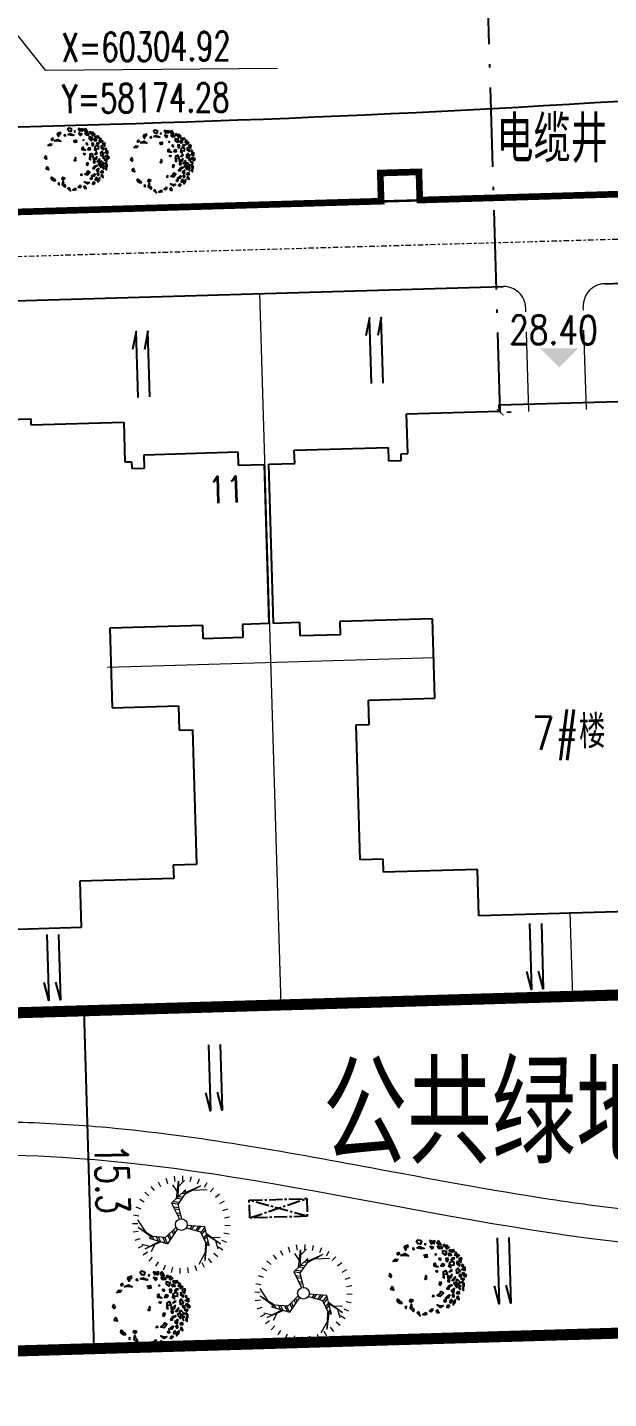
# Model space of a CAD drawing. Header units: inches. Extents: x 393 to 1582, y 246 to 1188.
# Drawn here: x 1139.4 to 1165.7, y 451.6 to 513.6 of the extents above; entities that cross this region are included whole.
import ezdxf

# ---------------------------------------------------------------- set-up
doc = ezdxf.new("R2010")
doc.units = ezdxf.units.IN
doc.header["$MEASUREMENT"] = 0
for name, pattern in [('ACAD_ISO10W100', [18.5, 12, -3, 0.5, -3]), ('CENTERX2', [4, 2.5, -0.5, 0.5, -0.5]), ('DASH', [0.35, 0.25, -0.1]), ('DASHED2', [0.375, 0.25, -0.125]), ('DOTE', [2.42, 2, -0.2, 0.02, -0.2])]:
    doc.linetypes.add(name, pattern=pattern)
for name, color, linetype in [('DIM', 4, 'Continuous'), ('drain', 4, 'Continuous'), ('ELEV', 1, 'Continuous'), ('FRAME', 7, 'Continuous'), ('GREEN', 64, 'Continuous'), ('parka', 30, 'DASH'), ('roaddim', 2, 'Continuous'), ('roadradiu', 3, 'Continuous'), ('公共绿地', 3, 'Continuous'), ('外墙', 42, 'Continuous'), ('建筑层数', 7, 'Continuous'), ('车库边线', 4, 'DOTE')]:
    doc.layers.add(name, color=color, linetype=linetype)
for name, color, linetype, lineweight in [('FENCE', 100, 'Continuous', 18), ('ROAD', 1, 'Continuous', 25), ('ROAD-CENTER', 7, 'CENTERX2', 18), ('ROAD-ZB', 4, 'Continuous', 15), ('walk', 2, 'Continuous', 18), ('围墙', 75, 'FENCELINE1', 15), ('建筑型号', 2, 'Continuous', 18), ('树', 84, 'Continuous', 15)]:
    doc.layers.add(name, color=color, linetype=linetype, lineweight=lineweight)
doc.styles.add('_HZTXT', font='txt.shx', dxfattribs={"width": 0.8, "bigfont": 'hztxt.shx'})
doc.styles.add('DIM_FONT', font='SIMPLEX.shx', dxfattribs={"width": 0.8})
doc.styles.add('HZ', font='simplex.shx', dxfattribs={"width": 0.7, "bigfont": 'hztxt.shx'})
doc.styles.add('宋体', font='', dxfattribs={"width": 0.7, "height": 1000})
doc.styles.get('宋体').set_extended_font_data('SimSun')
doc.linetypes.add('FENCELINE1', pattern='A,0.25,-0.1,[133,ltypeshp.shx,S=0.1,R=0,X=-0.1,Y=0],-0.1,1', length=1.45)
doc.dimstyles.new('NORMAL', dxfattribs={"dimtxt": 1.5, "dimasz": 0.3, "dimexe": 0.5, "dimexo": 0.3, "dimgap": 0.3, "dimtad": 1, "dimdec": 1, "dimzin": 1, "dimdsep": 46, "dimtxsty": 'HZ', "dimblk": 'ARCHTICK', "dimcen": 0, "dimclrt": 256, "dimadec": 0, "dimazin": 0, "dimtfac": 1, "dimtdec": 1, "dimtofl": 0, "dimtmove": 0, "dimatfit": 3, "dimldrblk": 'ARCHTICK', "dimfxl": 1, "dimtolj": 2, "dimtzin": 0, "dimarcsym": 0})

# ---------------------------------------------------------------- blocks, each defined once
blk = doc.blocks.new('psss')
at = {"layer": 'drain', "ltscale": 3}
for points in [[(-2.979, 0.527), (0.007, 0.531), (-0.808, 0.714)], [(-2.967, -0.004), (0, 0), (-0.815, 0.183)]]:
    blk.add_lwpolyline(points, dxfattribs=at)
blk = doc.blocks.new('_ARCHTICK')
at = {"color": 0, "linetype": 'ByBlock', "const_width": 0.15}
blk.add_lwpolyline([(-0.5, -0.5), (0.5, 0.5)], dxfattribs=at)
blk = doc.blocks.new('*D201')
at = {"layer": 'DEFPOINTS', "color": 0, "ltscale": 0.3, "transparency": 16777216}
for p in [(1141.997, 469.145), (1142.449, 453.862), (1142.449, 453.862)]:
    blk.add_point(p, dxfattribs=at)
at = {"layer": 'roaddim', "color": 0, "lineweight": -2, "ltscale": 0.3, "transparency": 16777216}
for p, q in [((1141.697, 469.136), (1141.497, 469.13)), ((1141.997, 469.145), (1142.449, 453.862)), ((1142.149, 453.853), (1141.95, 453.847))]:
    blk.add_line(p, q, dxfattribs=at)
at = {"layer": 'roaddim', "color": 0, "lineweight": -2, "ltscale": 0.3, "transparency": 16777216, "xscale": 0.3, "yscale": 0.3, "zscale": 0.3}
for p, rotation in [((1141.997, 469.145), 91.69492164964467), ((1142.449, 453.862), 271.6949216496446)]:
    blk.add_blockref('_ARCHTICK', p, dxfattribs=dict(at, rotation=rotation))
at = {"layer": 'roaddim', "ltscale": 0.3, "transparency": 16777216, "insert": (1143.273, 461.535), "char_height": 1.5, "attachment_point": 5, "rotation": 271.69492, "style": 'HZ'}
blk.add_mtext('\\A2;15.3', dxfattribs=at)
blk = doc.blocks.new('t2')
for p, q in [((-1.778, 2.79), (-1.586, 2.486)), ((-1.436, 2.005), (-0.893, 2.819)), ((-1.267, 3.056), (-1.13, 2.723)), ((-0.717, 3.229), (-0.64, 2.878)), ((-0.145, 3.305), (-0.13, 2.946)), ((0.431, 3.28), (0.383, 2.924)), ((0.994, 3.155), (0.885, 2.813)), ((1.527, 2.935), (1.36, 2.616)), ((-2.625, 2.013), (-2.34, 1.793)), ((-2.297, 1.922), (-2.202, 1.35)), ((-2.235, 2.438), (-1.993, 2.173)), ((-1.341, 2.608), (-1.585, 1.519)), ((-1.341, 2.608), (-1.511, 1.474)), ((2.013, 2.625), (1.793, 2.34)), ((2.438, 2.235), (2.173, 1.993)), ((-3.155, 0.994), (-2.813, 0.885)), ((-2.935, 1.527), (-2.616, 1.36)), ((-1.951, 1.096), (-2.528, 1.121)), ((-1.626, 0.774), (-2.499, 1.578)), ((-2.499, 1.578), (-1.631, 0.893)), ((-1.732, 1.609), (-1.56, 0.321)), ((-1.535, 1.473), (-1.732, 1.609)), ((-1.236, 0.622), (-1.535, 1.473)), ((1.058, 1.19), (0.278, 0.272)), ((2.259, 0.696), (1.058, 1.19)), ((1.483, 1.021), (2.616, 1.375)), ((2.616, 1.375), (1.589, 0.966)), ((1.925, 1.142), (2.235, 1.629)), ((2.813, 1.028), (2.27, 1.232)), ((2.79, 1.778), (2.486, 1.586)), ((3.056, 1.267), (2.723, 1.13)), ((-3.28, 0.431), (-2.924, 0.383)), ((-1.56, 0.321), (-0.375, 0.105)), ((-0.309, 0.252), (-1.236, 0.622)), ((0.372, 0.141), (1.156, 0.759)), ((1.156, 0.759), (2.043, 0.592)), ((2.929, -0.143), (2.032, 0.571)), ((2.043, 0.592), (2.259, 0.696)), ((2.929, -0.143), (2.108, 0.613)), ((2.454, 0.241), (2.888, -0.636)), ((3.229, 0.717), (2.878, 0.64)), ((3.305, 0.145), (2.946, 0.13)), ((-3.305, -0.145), (-2.946, -0.13)), ((-3.229, -0.717), (-2.878, -0.64)), ((-0.064, -0.393), (0.08, -1.381)), ((0.502, -1.511), (0.096, -0.377)), ((3.155, -0.994), (2.813, -0.885)), ((3.28, -0.431), (2.924, -0.383)), ((-3.056, -1.267), (-2.723, -1.13)), ((-2.79, -1.778), (-2.486, -1.586)), ((-0.527, -2.305), (0.502, -1.511)), ((0.08, -1.381), (-0.508, -2.066)), ((0.143, -1.795), (-0.117, -2.953)), ((-0.117, -2.953), (0.042, -1.859)), ((2.625, -2.013), (2.34, -1.793)), ((2.935, -1.527), (2.616, -1.36)), ((-2.438, -2.235), (-2.173, -1.993)), ((-2.013, -2.625), (-1.793, -2.34)), ((-1.018, -2.246), (-1.994, -2.183)), ((-1.588, -2.465), (-0.521, -2.045)), ((-1.588, -2.465), (-0.523, -2.132)), ((-1.527, -2.935), (-1.36, -2.616)), ((-0.508, -2.066), (-0.527, -2.305)), ((-0.516, -2.95), (-0.068, -2.582)), ((0.026, -2.238), (0.294, -2.75)), ((1.267, -3.056), (1.13, -2.723)), ((1.778, -2.79), (1.586, -2.486)), ((2.235, -2.438), (1.993, -2.173)), ((-0.994, -3.155), (-0.885, -2.813)), ((-0.431, -3.28), (-0.383, -2.924)), ((0.145, -3.305), (0.13, -2.946)), ((0.717, -3.229), (0.64, -2.878))]:
    blk.add_line(p, q)
at = {"color": 0}
for p, q in [((-1.712, 1.459), (-1.635, 1.542)), ((-1.691, 1.298), (-1.533, 1.469)), ((-1.648, 0.977), (-1.44, 1.203)), ((-1.626, 0.817), (-1.393, 1.07)), ((0.875, 0.976), (0.985, 0.624)), ((1.071, 1.185), (1.207, 0.75)), ((1.221, 1.123), (1.346, 0.724)), ((1.52, 1), (1.623, 0.672)), ((1.67, 0.938), (1.762, 0.645)), ((-1.583, 0.496), (-1.3, 0.803)), ((-1.562, 0.335), (-1.253, 0.67)), ((-1.283, 0.27), (-1.033, 0.541)), ((-1.138, 0.244), (-0.909, 0.491)), ((-0.847, 0.191), (-0.662, 0.393)), ((-0.702, 0.165), (-0.538, 0.343)), ((0.494, 0.526), (0.566, 0.294)), ((0.589, 0.638), (0.671, 0.377)), ((0.78, 0.863), (0.88, 0.542)), ((1.97, 0.815), (2.039, 0.593)), ((2.119, 0.753), (2.153, 0.645)), ((0.209, -0.691), (-0.028, -0.637)), ((0.258, -0.83), (-0.009, -0.769)), ((-0.023, -1.916), (-0.322, -1.848)), ((0.106, -1.817), (-0.23, -1.741)), ((0.362, -1.619), (-0.046, -1.527)), ((0.358, -1.107), (0.029, -1.033)), ((0.49, -1.52), (0.046, -1.42)), ((0.407, -1.246), (0.048, -1.165)), ((-0.407, -2.212), (-0.518, -2.187)), ((-0.279, -2.113), (-0.506, -2.062))]:
    blk.add_line(p, q, dxfattribs=at)
blk.add_circle((0, 0), 0.397)
at = {"style": 'DIM_FONT', "width": 0.8, "flags": 9}
for tag in ['XSIZE', 'YSIZE']:
    blk.add_attdef(tag, (0, 0), '', height=0.000997, rotation=122.33523, dxfattribs=at)
blk = doc.blocks.new('GPPMTR01')
at = {"color": 0, "linetype": 'ByBlock'}
for points in [[(0.005, 0.559), (-0.005, 0.523), (0.016, 0.511), (0.051, 0.519)], [(-0.354, 0.404), (-0.335, 0.371), (-0.312, 0.378), (-0.293, 0.408)], [(-0.298, 0.355), (-0.259, 0.362), (-0.24, 0.402), (-0.263, 0.4), (-0.275, 0.378)], [(-0.263, 0.454), (-0.27, 0.431), (-0.248, 0.431), (-0.243, 0.447)], [(-0.215, 0.443), (-0.218, 0.456), (-0.242, 0.475), (-0.199, 0.486), (-0.199, 0.449)], [(-0.166, 0.433), (-0.207, 0.386), (-0.18, 0.371), (-0.137, 0.387), (-0.147, 0.409), (-0.165, 0.407)], [(-0.173, 0.469), (-0.151, 0.518), (-0.12, 0.516), (-0.128, 0.487), (-0.144, 0.498), (-0.151, 0.48), (-0.145, 0.47)], [(-0.127, 0.461), (-0.133, 0.429), (-0.111, 0.428), (-0.096, 0.459)], [(-0.106, 0.53), (-0.073, 0.496), (-0.058, 0.515), (-0.035, 0.504), (-0.038, 0.545), (-0.064, 0.53)], [(-0.079, 0.401), (-0.097, 0.371), (-0.064, 0.359), (-0.049, 0.371)], [(-0.038, 0.477), (-0.055, 0.454), (-0.043, 0.424), (-0.032, 0.439)], [(0.007, 0.443), (-0.026, 0.412), (-0.02, 0.382), (0.016, 0.352), (0.045, 0.367), (0.01, 0.386), (0.034, 0.42)], [(0.01, 0.485), (0.042, 0.462), (0.084, 0.477), (0.066, 0.492), (0.042, 0.485)], [(0.084, 0.371), (0.072, 0.344), (0.081, 0.321), (0.084, 0.344)], [(0.105, 0.53), (0.084, 0.519), (0.099, 0.504), (0.114, 0.511)], [(0.158, 0.447), (0.096, 0.443), (0.105, 0.412), (0.146, 0.393), (0.155, 0.416), (0.14, 0.428)], [(0.131, 0.488), (0.137, 0.5), (0.134, 0.53), (0.173, 0.507), (0.146, 0.481)], [(0.179, 0.477), (0.229, 0.496), (0.25, 0.473), (0.223, 0.458), (0.22, 0.477), (0.202, 0.469), (0.199, 0.458)], [(0.205, 0.439), (0.179, 0.42), (0.194, 0.405), (0.226, 0.416)], [(0.214, 0.359), (0.274, 0.374), (0.291, 0.409), (0.282, 0.336), (0.247, 0.333)], [(0.268, 0.45), (0.253, 0.435), (0.241, 0.409), (0.274, 0.428)], [(0.315, 0.416), (0.306, 0.401), (0.318, 0.39), (0.348, 0.393)], [(0.351, 0.382), (0.348, 0.371), (0.368, 0.355), (0.392, 0.359)], [(-0.482, 0.196), (-0.461, 0.207), (-0.432, 0.177), (-0.452, 0.154), (-0.494, 0.15), (-0.5, 0.177)], [(-0.417, 0.109), (-0.411, 0.15), (-0.357, 0.188), (-0.369, 0.162)], [(-0.412, 0.305), (-0.364, 0.304), (-0.367, 0.328), (-0.343, 0.337), (-0.374, 0.364), (-0.382, 0.335)], [(-0.393, 0.241), (-0.408, 0.23), (-0.396, 0.226)], [(-0.304, 0.31), (-0.343, 0.272), (-0.298, 0.279)], [(-0.215, 0.295), (-0.215, 0.276), (-0.206, 0.283)], [(-0.123, 0.314), (-0.144, 0.295), (-0.135, 0.287), (-0.115, 0.295)], [(-0.064, 0.207), (-0.085, 0.184), (-0.115, 0.203), (-0.115, 0.219), (-0.085, 0.207), (-0.052, 0.226)], [(-0.032, 0.317), (-0.058, 0.295), (-0.043, 0.264), (-0.023, 0.291)], [(-0.02, 0.188), (-0.008, 0.192), (0.001, 0.177), (-0.02, 0.169)], [(0.045, 0.295), (0.042, 0.249), (0.105, 0.211), (0.119, 0.219), (0.069, 0.245), (0.096, 0.283)], [(0.128, 0.336), (0.137, 0.287), (0.114, 0.272), (0.146, 0.26), (0.158, 0.302)], [(0.179, 0.272), (0.167, 0.245), (0.185, 0.238), (0.199, 0.253)], [(0.199, 0.291), (0.179, 0.352), (0.211, 0.31)], [(0.25, 0.325), (0.241, 0.298), (0.312, 0.302), (0.282, 0.329)], [(0.253, 0.268), (0.241, 0.226), (0.259, 0.177), (0.274, 0.203), (0.253, 0.219)], [(0.303, 0.268), (0.309, 0.219), (0.336, 0.215), (0.351, 0.234)], [(0.321, 0.363), (0.306, 0.34), (0.327, 0.325), (0.356, 0.325), (0.327, 0.336)], [(0.386, 0.257), (0.368, 0.272), (0.365, 0.287), (0.377, 0.298), (0.401, 0.283)], [(0.401, 0.207), (0.383, 0.219), (0.365, 0.211), (0.368, 0.196), (0.392, 0.192)], [(0.431, 0.26), (0.419, 0.245), (0.436, 0.23), (0.466, 0.249)], [(0.442, 0.203), (0.451, 0.169), (0.487, 0.139), (0.472, 0.181)], [(-0.482, 0.014), (-0.506, 0.025), (-0.514, -0.024), (-0.506, -0.036), (-0.464, -0.036), (-0.47, -0.024), (-0.494, -0.017)], [(-0.446, 0.071), (-0.432, 0.055), (-0.414, 0.067)], [(-0.283, 0.139), (-0.269, 0.181), (-0.239, 0.166), (-0.248, 0.139), (-0.263, 0.15)], [(-0.02, 0.033), (-0.035, 0.025), (-0.026, 0.017), (-0.014, 0.021)], [(0.152, 0.162), (0.137, 0.139), (0.158, 0.12), (0.176, 0.128), (0.161, 0.143)], [(0.25, 0.086), (0.271, 0.063), (0.274, 0.021), (0.303, 0.052), (0.285, 0.109)], [(0.348, 0.173), (0.377, 0.128), (0.356, 0.097), (0.354, 0.128)], [(0.401, 0.078), (0.398, 0.063), (0.374, 0.067), (0.377, 0.09)], [(0.428, 0.025), (0.431, -0.021), (0.377, -0.043), (0.41, -0.013)], [(0.422, 0.166), (0.419, 0.135), (0.439, 0.12), (0.451, 0.139)], [(0.451, 0.074), (0.469, 0.052), (0.484, 0.063), (0.472, 0.093)], [(-0.467, -0.131), (-0.464, -0.157), (-0.482, -0.154), (-0.485, -0.127)], [(-0.437, -0.131), (-0.429, -0.066), (-0.381, -0.04), (-0.408, -0.078)], [(0.256, -0.013), (0.241, -0.028), (0.253, -0.04)], [(0.407, -0.119), (0.389, -0.138), (0.398, -0.176), (0.419, -0.154)], [(0.436, -0.066), (0.442, -0.097), (0.466, -0.097), (0.481, -0.074), (0.46, -0.078)], [(-0.42, -0.26), (-0.432, -0.218), (-0.411, -0.188), (-0.402, -0.214), (-0.411, -0.229)], [(-0.266, -0.366), (-0.304, -0.374), (-0.283, -0.4), (-0.251, -0.393)], [(0.17, -0.286), (0.137, -0.317), (0.149, -0.336), (0.176, -0.321)], [(0.205, -0.332), (0.199, -0.343), (0.235, -0.378), (0.294, -0.359), (0.274, -0.34), (0.235, -0.351)], [(0.327, -0.305), (0.333, -0.328), (0.389, -0.313)], [(0.416, -0.218), (0.389, -0.233), (0.392, -0.271), (0.407, -0.248)], [(-0.115, -0.473), (-0.138, -0.438), (-0.106, -0.438), (-0.085, -0.446)], [(0.072, -0.48), (0.042, -0.461), (0.06, -0.45), (0.066, -0.454), (0.096, -0.454), (0.096, -0.438), (0.125, -0.442), (0.114, -0.461)], [(0.188, -0.431), (0.211, -0.423), (0.188, -0.408)]]:
    blk.add_lwpolyline(points, close=True, dxfattribs=at)
blk.add_circle((0, 0), 0.01, dxfattribs=at)
blk = doc.blocks.new('A$C4417064F')
at = {"layer": 'GREEN', "xscale": 4.647578996463836, "yscale": 4.647578996463836, "zscale": 4.647578996463836, "rotation": 300.5404110418328}
blk.add_blockref('GPPMTR01', (0.801, 3.068), dxfattribs=at)
blk = doc.blocks.new('*D225')
at = {"layer": 'DEFPOINTS', "color": 0, "linetype": 'ACAD_ISO10W100', "ltscale": 0.3, "transparency": 16777216}
for p in [(1159.649, 535.861), (1159.649, 535.861), (1160.822, 496.224)]:
    blk.add_point(p, dxfattribs=at)
at = {"layer": 'DIM', "color": 0, "linetype": 'ACAD_ISO10W100', "lineweight": -2, "ltscale": 0.3, "transparency": 16777216}
for p, q in [((1160.822, 496.224), (1159.649, 535.861)), ((1159.949, 535.87), (1160.149, 535.876)), ((1161.122, 496.233), (1161.322, 496.239))]:
    blk.add_line(p, q, dxfattribs=at)
at = {"layer": 'DIM', "color": 0, "linetype": 'ACAD_ISO10W100', "lineweight": -2, "ltscale": 0.3, "transparency": 16777216, "xscale": 0.3, "yscale": 0.3, "zscale": 0.3}
for p, rotation in [((1159.649, 535.861), 91.69491554769951), ((1160.822, 496.224), 271.6949155476995)]:
    blk.add_blockref('_ARCHTICK', p, dxfattribs=dict(at, rotation=rotation))
at = {"layer": 'DIM', "linetype": 'ACAD_ISO10W100', "ltscale": 0.3, "transparency": 16777216, "insert": (1161.247, 517.367), "char_height": 1.5, "attachment_point": 5, "rotation": 271.69492, "style": 'HZ'}
blk.add_mtext('\\A2;39.7', dxfattribs=at)
blk = doc.blocks.new('*D367')
at = {"layer": 'DEFPOINTS', "color": 0, "ltscale": 0.3, "transparency": 16777216}
for p in [(1102.7, 855.811), (1268.804, 491.93)]:
    blk.add_point(p, dxfattribs=at)
at = {"layer": 'roadradiu', "color": 0, "lineweight": -2, "ltscale": 0.3, "transparency": 16777216}
blk.add_line((1105.544, 849.58), (1102.7, 855.811), dxfattribs=at)
at = {"layer": 'roadradiu', "color": 0, "lineweight": -2, "ltscale": 0.3, "transparency": 16777216, "xscale": 0.5, "yscale": 0.5, "zscale": 0.5, "rotation": 114.5356906864757}
blk.add_blockref('_ARCHTICK', (1102.7, 855.811), dxfattribs=at)
at = {"layer": 'roadradiu', "ltscale": 0.3, "transparency": 16777216, "insert": (1105.285, 852.676), "char_height": 1.5, "attachment_point": 5, "rotation": 294.53569, "style": 'HZ'}
blk.add_mtext('\\A2;R400.0', dxfattribs=at)
blk = doc.blocks.new('*D368')
at = {"layer": 'DEFPOINTS', "color": 0, "ltscale": 0.3, "transparency": 16777216}
for p in [(1082.317, 845.798), (1268.804, 491.93)]:
    blk.add_point(p, dxfattribs=at)
at = {"layer": 'roadradiu', "color": 0, "lineweight": -2, "ltscale": 0.3, "transparency": 16777216}
blk.add_line((1085.511, 839.738), (1082.317, 845.798), dxfattribs=at)
at = {"layer": 'roadradiu', "color": 0, "lineweight": -2, "ltscale": 0.3, "transparency": 16777216, "xscale": 0.5, "yscale": 0.5, "zscale": 0.5, "rotation": 117.7890269071793}
blk.add_blockref('_ARCHTICK', (1082.317, 845.798), dxfattribs=at)
at = {"layer": 'roadradiu', "ltscale": 0.3, "transparency": 16777216, "insert": (1085.076, 842.815), "char_height": 1.5, "attachment_point": 5, "rotation": 297.78903, "style": 'HZ'}
blk.add_mtext('\\A2;R400.0', dxfattribs=at)

msp = doc.modelspace()

# ---------------------------------------------------------------- linework, layer by layer
at = {"layer": 'drain', "color": 0, "ltscale": 3}
for points in [[(1162.153, 473.097), (1162.241, 470.112), (1162.033, 470.921)], [(1162.684, 473.101), (1162.771, 470.136), (1162.563, 470.945)]]:
    msp.add_lwpolyline(points, dxfattribs=at)
at = {"layer": 'ELEV', "color": 0}
msp.add_solid([(1162.645, 499.106), (1164.342, 499.106), (1163.493, 498.257)], dxfattribs=at)
at = {"layer": 'FENCE', "color": 0, "ltscale": 0.3}
msp.add_line((1164.105, 469.799), (1163.992, 473.608), dxfattribs=at)
at = {"layer": 'parka', "color": 0, "linetype": 'ACAD_ISO10W100', "ltscale": 0.3, "elevation": 0.937}
msp.add_lwpolyline([(1155.437, 505.769), (1155.399, 507.044), (1157.148, 507.095), (1157.186, 505.821)], close=True, dxfattribs=at)
at = {"layer": 'ROAD', "color": 0, "linetype": 'Continuous'}
for p, q in [((1121.342, 508.636), (1143.184, 509.255)), ((1128.45, 504.97), (1219.544, 507.596))]:
    msp.add_line(p, q, dxfattribs=at)
at = {"layer": 'ROAD', "color": 0, "ltscale": 0.3}
for p, q in [((1165.553, 502.038), (1187.543, 502.672)), ((1138.838, 501.268), (1160.955, 501.905))]:
    msp.add_line(p, q, dxfattribs=at)
at = {"layer": 'ROAD', "color": 0}
msp.add_line((1127.973, 453.434), (1264.813, 457.483), dxfattribs=at)
at = {"layer": 'ROAD', "color": 0, "linetype": 'Continuous'}
msp.add_arc((1123.947, 1188.358), 679.375, 271.622657, 277.851994, dxfattribs=at)
at = {"layer": 'ROAD-CENTER', "color": 5, "ltscale": 0.1}
msp.add_line((1128.508, 502.971), (1255.712, 506.638), dxfattribs=at)
at = {"layer": 'ROAD-ZB', "color": 0, "ltscale": 0.3}
for points in [[(1138.295, 514.135), (1140.247, 511.692)], [(1140.247, 511.692), (1150.747, 511.79)]]:
    msp.add_lwpolyline(points, dxfattribs=at)
at = {"layer": 'walk', "color": 0, "linetype": 'ACAD_ISO10W100', "ltscale": 0.3}
for p, q in [((1162.121, 496.263), (1161.983, 500.935)), ((1164.72, 496.34), (1164.582, 501.009))]:
    msp.add_line(p, q, dxfattribs=at)
for centre, start, end in [((1160.983, 500.906), 1.69481, 91.65109), ((1165.581, 501.038), 91.65109, 181.69481)]:
    msp.add_arc(centre, 1, start, end, dxfattribs=at)
at = {"layer": '公共绿地', "color": 0, "linetype": 'FENCELINE1', "ltscale": 0.1, "const_width": 0.5}
msp.add_lwpolyline([(1123.422, 468.596), (1123.712, 458.81), (1129.287, 453.472), (1263.314, 457.438), (1262.861, 472.722), (1123.422, 468.596)], dxfattribs=at)
at = {"layer": '围墙', "color": 0, "ltscale": 0.2}
for p, q in [((1150.91, 469.409), (1149.958, 501.605)), ((1143.055, 484.693), (1157.849, 485.131)), ((1123.522, 468.598), (1262.961, 472.725))]:
    msp.add_line(p, q, dxfattribs=at)
at = {"layer": '外墙', "color": 2, "ltscale": 0.1}
for p, q in [((1156.587, 496.151), (1160.785, 496.275)), ((1160.777, 496.555), (1166.175, 496.715)), ((1160.785, 496.275), (1160.777, 496.555)), ((1134.189, 495.768), (1139.586, 495.928)), ((1139.586, 495.928), (1139.595, 495.648)), ((1139.595, 495.648), (1143.793, 495.773)), ((1143.793, 495.773), (1143.846, 493.973)), ((1156.64, 494.352), (1156.587, 496.151)), ((1144.712, 494.299), (1148.96, 494.425)), ((1148.96, 494.425), (1148.978, 493.825)), ((1151.509, 494.5), (1155.757, 494.626)), ((1151.527, 493.9), (1151.509, 494.5)), ((1155.757, 494.626), (1155.775, 494.026)), ((1156.341, 494.343), (1156.64, 494.352)), ((1143.846, 493.973), (1144.146, 493.982)), ((1144.146, 493.982), (1144.155, 493.682)), ((1144.73, 493.699), (1144.712, 494.299)), ((1148.978, 493.825), (1150.152, 493.86)), ((1150.152, 493.86), (1150.365, 486.663)), ((1150.352, 493.866), (1151.527, 493.9)), ((1150.565, 486.669), (1150.352, 493.866)), ((1155.775, 494.026), (1156.35, 494.043)), ((1156.35, 494.043), (1156.341, 494.343)), ((1144.155, 493.682), (1144.73, 493.699)), ((1147.366, 486.574), (1143.168, 486.45)), ((1143.168, 486.45), (1143.275, 482.852)), ((1147.384, 485.974), (1147.366, 486.574)), ((1150.365, 486.663), (1149.166, 486.627)), ((1149.166, 486.627), (1149.183, 486.028)), ((1151.765, 486.704), (1150.565, 486.669)), ((1151.782, 486.105), (1151.765, 486.704)), ((1157.762, 486.882), (1153.564, 486.758)), ((1153.564, 486.758), (1153.582, 486.158)), ((1157.868, 483.283), (1157.762, 486.882)), ((1149.183, 486.028), (1147.384, 485.974)), ((1153.582, 486.158), (1151.782, 486.105)), ((1154.87, 483.195), (1157.868, 483.283)), ((1154.902, 482.095), (1154.87, 483.195)), ((1143.275, 482.852), (1146.273, 482.94)), ((1146.273, 482.94), (1146.306, 481.841)), ((1154.303, 482.077), (1154.902, 482.095)), ((1154.483, 475.98), (1154.303, 482.077)), ((1146.306, 481.841), (1146.906, 481.859)), ((1146.906, 481.859), (1147.086, 475.761)), ((1147.086, 475.761), (1146.037, 475.73)), ((1155.532, 476.011), (1154.483, 475.98)), ((1155.55, 475.411), (1155.532, 476.011)), ((1146.054, 475.13), (1141.806, 475.005)), ((1146.037, 475.73), (1146.054, 475.13)), ((1159.798, 475.537), (1155.55, 475.411)), ((1159.86, 473.438), (1159.798, 475.537)), ((1141.806, 475.005), (1141.868, 472.906)), ((1168.457, 473.692), (1159.86, 473.438)), ((1141.868, 472.906), (1133.272, 472.651))]:
    msp.add_line(p, q, dxfattribs=at)
at = {"layer": '树', "color": 0}
for points, knots in [([(1239.106, 463.453), (1238.531, 463.519), (1237.954, 463.594), (1236.214, 463.833), (1235.044, 464.014), (1231.509, 464.566), (1229.117, 464.947), (1224.715, 465.377), (1222.736, 465.467), (1218.796, 465.478), (1216.832, 465.4), (1210.96, 464.972), (1207.07, 464.433), (1199.613, 463.21), (1196.042, 462.54), (1188.928, 461.284), (1185.387, 460.701), (1179.904, 460.079), (1177.946, 459.914), (1174.353, 459.76), (1172.716, 459.747), (1169.756, 459.853), (1168.429, 459.952), (1165.762, 460.229), (1164.425, 460.406), (1160.399, 461.018), (1157.697, 461.53), (1153.008, 462.403), (1151.031, 462.767), (1147.213, 463.377), (1145.374, 463.63), (1142.181, 463.943), (1140.831, 464.033), (1138.138, 464.13), (1136.793, 464.139), (1132.766, 464.08), (1130.091, 463.925), (1126.149, 463.642), (1124.874, 463.541), (1123.601, 463.441)], [24.734089, 24.734089, 24.734089, 24.734089, 26.506797, 26.506797, 30.052213, 30.052213, 37.143046, 37.143046, 42.944093, 42.944093, 48.74514, 48.74514, 60.347234, 60.347234, 71.09405, 71.09405, 81.840866, 81.840866, 87.848275, 87.848275, 92.912212, 92.912212, 97.040697, 97.040697, 101.169182, 101.169182, 109.426152, 109.426152, 115.386664, 115.386664, 120.859197, 120.859197, 124.825999, 124.825999, 128.792801, 128.792801, 136.726405, 136.726405, 140.535584, 140.535584, 140.535584, 140.535584]), ([(1238.933, 461.963), (1234.729, 462.451), (1219.805, 465.531), (1196.974, 461.056), (1168.61, 456.332), (1145.314, 463.637), (1129.689, 462.417), (1123.719, 461.946)], [24.734089, 24.734089, 24.734089, 24.734089, 37.425641, 69.450477, 93.751089, 122.659902, 140.535584, 140.535584, 140.535584, 140.535584])]:
    msp.add_open_spline(points, degree=3, knots=knots, dxfattribs=at)
at = {"layer": '车库边线', "color": 0, "ltscale": 0.3}
for p, q in [((1152.094, 459.85, 0.002), (1149.471, 460.573, 0.002)), ((1149.495, 459.773, 0.002), (1152.07, 460.65, 0.002))]:
    msp.add_line(p, q, dxfattribs=at)
at = {"layer": '车库边线', "color": 0, "linetype": 'DASHED2', "ltscale": 0.5, "const_width": 0.3, "elevation": 0.937}
msp.add_lwpolyline([(990.258, 501.782), (1053.155, 503.643), (1053.105, 505.347), (1054.779, 505.397), (1054.829, 503.693), (1101.634, 505.078), (1103.577, 439.406), (1106.076, 439.48), (1106.727, 417.49), (1098.73, 417.253), (1098.925, 410.656), (1104.423, 410.819), (1104.76, 399.424), (1115.056, 399.729), (1114.357, 423.518), (1111.832, 423.444), (1111.198, 445.585), (1113.697, 445.658), (1111.956, 504.483), (1155.437, 505.769), (1155.399, 507.044), (1157.148, 507.095), (1157.186, 505.821), (1217.91, 507.618)], dxfattribs=at)
at = {"layer": '车库边线', "color": 0, "linetype": 'DASHED2', "ltscale": 0.5, "elevation": 0.002}
msp.add_lwpolyline([(990.258, 501.782), (1053.155, 503.643), (1053.105, 505.347), (1054.779, 505.397), (1054.829, 503.693), (1101.634, 505.078), (1103.577, 439.406), (1106.076, 439.48), (1106.727, 417.49), (1098.73, 417.253), (1098.925, 410.656), (1104.423, 410.819), (1104.76, 399.424), (1115.056, 399.729), (1114.357, 423.518), (1111.832, 423.444), (1111.198, 445.585), (1113.697, 445.658), (1111.956, 504.483), (1155.437, 505.769), (1155.399, 507.044), (1157.148, 507.095), (1157.186, 505.821), (1217.909, 507.618)], dxfattribs=at)
at = {"layer": '车库边线', "color": 0, "ltscale": 0.3, "elevation": 0.002}
msp.add_lwpolyline([(1149.471, 460.573), (1152.07, 460.65), (1152.094, 459.85), (1149.495, 459.773)], close=True, dxfattribs=at)

# ---------------------------------------------------------------- block references
at = {"layer": 'ROAD', "color": 0, "rotation": 91.62464345549249}
for p in [(1155.443, 500.508), (1144.888, 499.885)]:
    msp.add_blockref('psss', p, dxfattribs=at)
at = {"layer": 'ROAD', "color": 0, "xscale": -1, "rotation": 91.76518745444659}
for p in [(1140.933, 469.635), (1148.249, 464.649), (1161.302, 455.92)]:
    msp.add_blockref('psss', p, dxfattribs=at)
at = {"layer": '树', "color": 0}
for p, xscale, yscale, zscale in [((1141.107, 505.765), 0.6050000000032014, 0.6050000000032014, 0.6050000000000001), ((1144.996, 505.677), 0.6050000000032014, 0.6050000000032014, 0.6050000000000001), ((1156.864, 454.789), 0.728000000002794, 0.728000000002794, 0.728), ((1144.361, 453.384), 0.728000000002794, 0.728000000002794, 0.728)]:
    msp.add_blockref('A$C4417064F', p, dxfattribs=dict(at, xscale=xscale, yscale=yscale, zscale=zscale))
at = {"layer": '树', "xscale": 0.6671807999634088, "yscale": 0.6671807998791337, "zscale": 0.6671808000000001, "rotation": 66.027374180966}
for p in [(1146.401, 459.475), (1151.927, 456.369)]:
    msp.add_blockref('t2', p, dxfattribs=at)

# ---------------------------------------------------------------- texts
at = {"layer": 'ELEV', "color": 0, "style": 'DIM_FONT', "width": 0.8}
msp.add_text('28.40', height=1.3, rotation=359.67116, dxfattribs=at).set_placement((1161.224, 499.308))
at = {"layer": 'FRAME', "color": 0, "style": '_HZTXT', "width": 0.8}
msp.add_text('电缆井', height=2.1, dxfattribs=at).set_placement((1160.649, 507.528, 0))
at = {"layer": 'ROAD-ZB', "color": 0, "ltscale": 0.3, "style": 'HZ', "width": 0.7}
for s, p in [('X=60304.92', (1140.994, 512.074)), ('Y=58174.28', (1141.015, 509.749))]:
    msp.add_text(s, height=1.3, rotation=0.53, dxfattribs=at).set_placement(p)
at = {"layer": '公共绿地', "color": 0, "linetype": 'ACAD_ISO10W100', "ltscale": 0.02, "style": '宋体', "width": 0.7}
msp.add_text('公共绿地', height=4, rotation=0.05345, dxfattribs=at).set_placement((1152.802, 462.658))
at = {"layer": '建筑型号', "color": 0, "style": '_HZTXT', "width": 0.8}
msp.add_text('7#楼', height=1.5, rotation=1.71144, dxfattribs=at).set_placement((1162.3, 480.94))
at = {"layer": '建筑层数', "color": 0, "style": 'DIM_FONT', "width": 0.8}
msp.add_text('11', height=1.2, rotation=1.69492, dxfattribs=at).set_placement((1147.617, 492.096))

# ---------------------------------------------------------------- dimensions: what is measured, and where the dimension line sits
at = {"layer": 'DIM', "color": 0, "linetype": 'ACAD_ISO10W100', "ltscale": 0.3}
dim = msp.add_linear_dim(base=(1159.649, 535.861), p1=(1160.822, 496.224), p2=(1159.649, 535.861), angle=91.69492, dimstyle='NORMAL', override={"dimzin": 0}, dxfattribs=at)
dim.commit()
dim.dimension.update_dxf_attribs({"geometry": '*D225', "text_midpoint": (1160.197, 517.336), "dimtype": 161})
at = {"layer": 'roaddim', "color": 0, "ltscale": 0.3}
dim = msp.add_aligned_dim(p1=(1141.997, 469.145), p2=(1142.449, 453.862), distance=0, dimstyle='NORMAL', override={"dimzin": 0}, dxfattribs=at)
dim.commit()
dim.dimension.update_dxf_attribs({"geometry": '*D201', "text_midpoint": (1143.273, 461.535)})
at = {"layer": 'roadradiu', "color": 0, "ltscale": 0.3}
for mpoint, picture, middle in [((1102.7, 855.811), '*D367', (1104.33, 852.24)), ((1082.317, 845.798), '*D368', (1084.147, 842.326))]:
    dim = msp.add_radius_dim(center=(1268.804, 491.93), mpoint=mpoint, dimstyle='NORMAL', override={"dimasz": 0.5, "dimzin": 0}, dxfattribs=at)
    dim.commit()
    dim.dimension.update_dxf_attribs({"geometry": picture, "text_midpoint": middle, "dimtype": 164})

doc.saveas('drawing.dxf')
